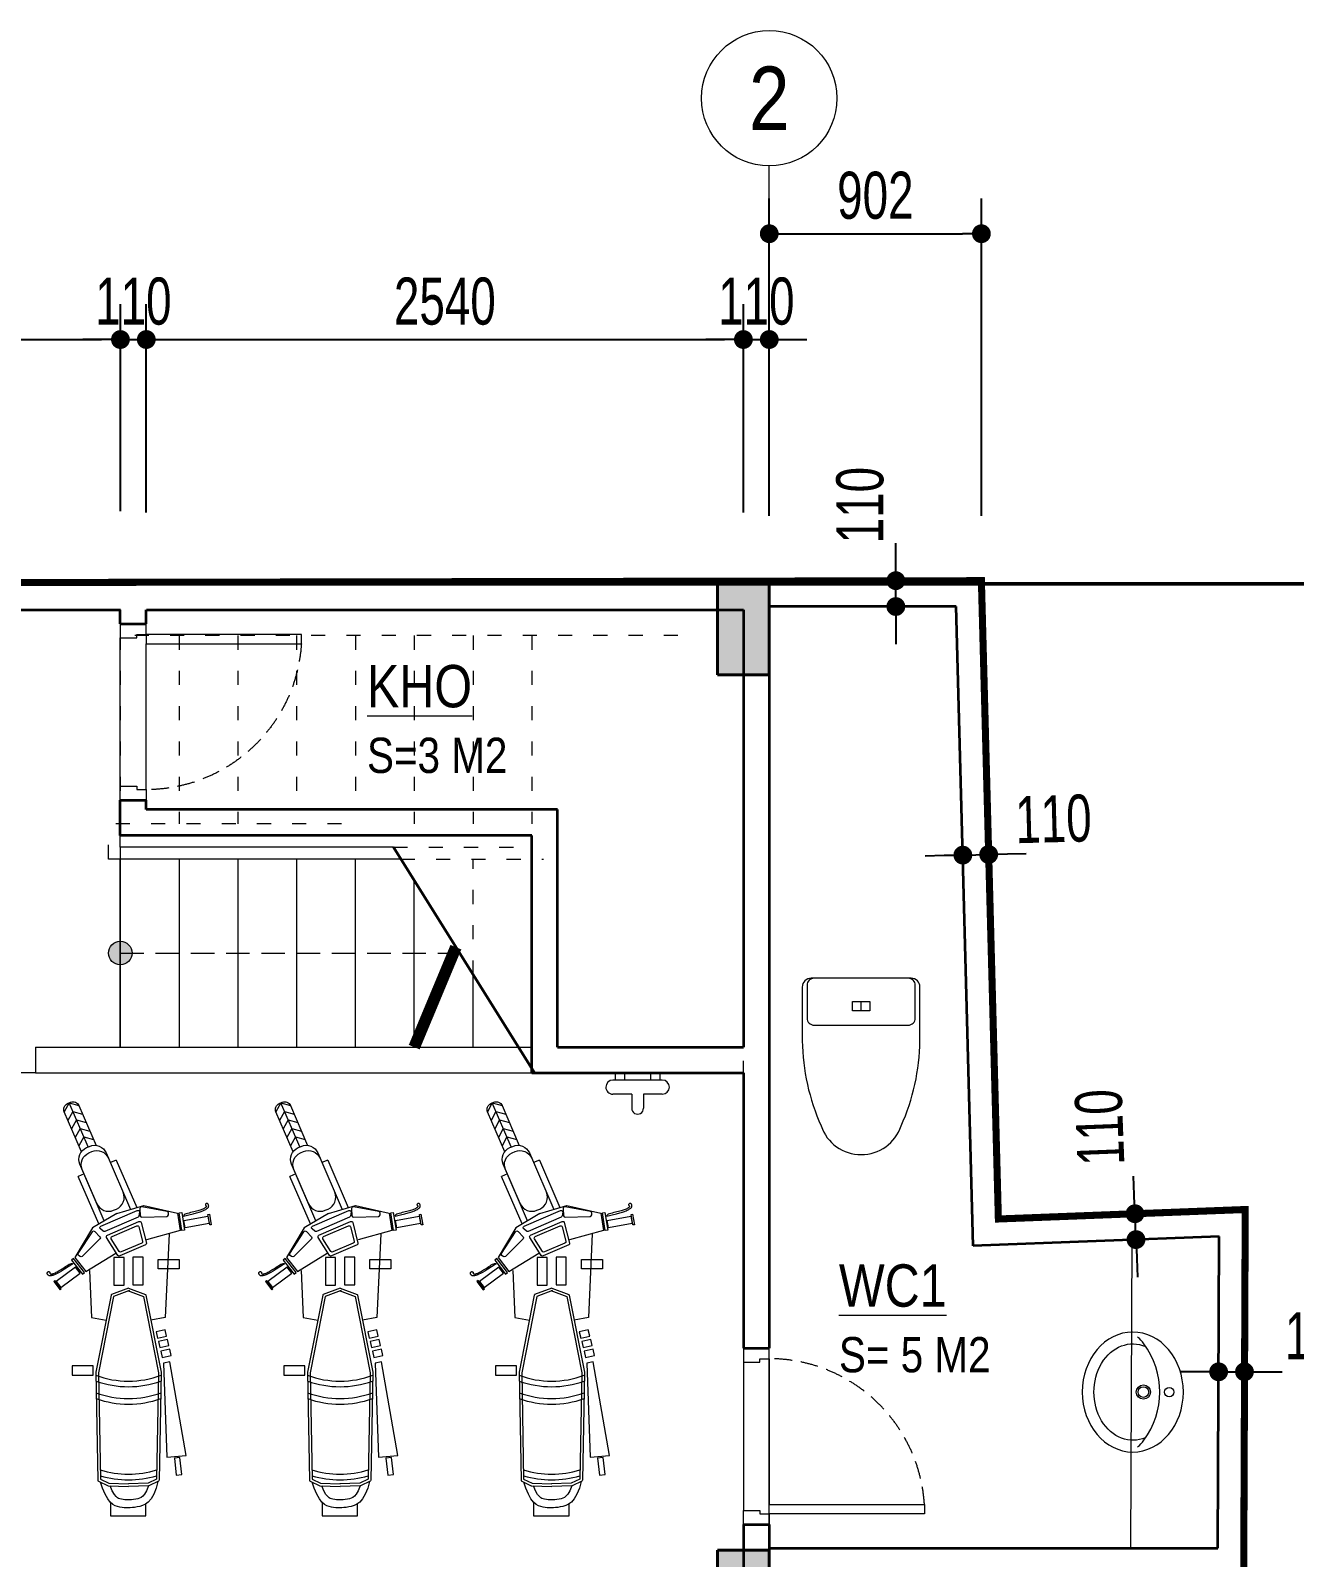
# Model space of a CAD drawing. Header units: millimetres. Extents: x 942520 to 1056220, y -189448 to -147448.
# Drawn here: x 951153 to 956529, y -173327 to -166833 of the extents above; entities that cross this region are included whole.
import ezdxf
from ezdxf.enums import TextEntityAlignment as Align
from ezdxf.xclip import XClip

# ---------------------------------------------------------------- set-up
doc = ezdxf.new("R2010")
doc.units = ezdxf.units.MM
doc.header["$MEASUREMENT"] = 0
doc.header["$XCLIPFRAME"] = 0
doc.header["$PDMODE"] = 2
doc.header["$PDSIZE"] = 1
for name, pattern in [('ACAD_ISO03W100', [30, 12, -18]), ('CENTER', [2, 1.25, -0.25, 0.25, -0.25]), ('DASHED', [0.75, 0.5, -0.25])]:
    doc.linetypes.add(name, pattern=pattern)
doc.layers.get('DEFPOINTS').update_dxf_attribs({"color": 1})
for name, color, linetype, lineweight in [('DWGshare.com_1', 7, 'Continuous', 35), ('DWGshare.com_10', 126, 'Continuous', 13), ('DWGshare.com_11', 142, 'Continuous', 15), ('DWGshare.com_12', 139, 'CENTER', 9), ('DWGshare.com_2', 1, 'Continuous', 40), ('DWGshare.com_3', 125, 'Continuous', 18), ('DWGshare.com_4', 159, 'Continuous', 9), ('DWGshare.com_6', 122, 'Continuous', 18), ('DWGshare.com_7', 139, 'Continuous', 9), ('DWGshare.com_8', 250, 'Continuous', 5)]:
    doc.layers.add(name, color=color, linetype=linetype, lineweight=lineweight)
doc.layers.add('DWGshare.com_14', color=2, linetype='Continuous')
doc.styles.add('DWGshare.com_1', font='VHARIALN.TTF')
doc.styles.add('DWGshare.com_3', font='VHARIALN.TTF', dxfattribs={"width": 0.85})
doc.dimstyles.new('DWGshare.com_1', dxfattribs={"dimscale": 100, "dimtxt": 1.8, "dimasz": 0.8, "dimexe": 1.5, "dimexo": 0, "dimgap": 0.6, "dimtad": 1, "dimdec": 0, "dimlfac": 2, "dimzin": 0, "dimdsep": 46, "dimtxsty": 'DWGshare.com_3', "dimblk": 'DWGshare.com_38', "dimcen": 0, "dimclrd": 256, "dimclre": 256, "dimclrt": 124, "dimazin": 2, "dimtfac": 0.75, "dimtdec": 0, "dimtix": 1, "dimtmove": 2, "dimatfit": 2, "dimfxl": 1, "dimtolj": 1, "dimtzin": 0, "dimarcsym": 0})

# ---------------------------------------------------------------- blocks, each defined once
blk = doc.blocks.new('DWGshare.com_96')
for p, q in [((0, 282.8), (31.6, 282.8)), ((0, 282.8), (0, 242.8)), ((0, 242.8), (31.6, 242.8)), ((60, 135), (60, 135)), ((0, 95), (30, 95)), ((0, 95), (0, 55)), ((30, 105), (30, 95)), ((30, 95), (30, -95)), ((90, 105), (90, 25)), ((0, 55), (30, 55)), ((90, 25), (150, 25)), ((0, -55), (30, -55)), ((0, -55), (0, -95)), ((90, -25), (90, -105)), ((90, -25), (150, -25)), ((0, -95), (30, -95)), ((30, -95), (30, -105)), ((60, -135), (60, -135))]:
    blk.add_line(p, q)
blk.add_lwpolyline([(87.3, 287.1, 0.300726), (64.8, 307.8), (57.3, 307.8, 0.225397), (29.4, 276.7, 0.674077), (29.4, 248.9, 0.225397), (57.3, 217.8), (64.8, 217.8, 0.300726), (87.3, 238.4, 0.091626)], format="xyb", close=True)
for centre, radius, start, end in [((60, 105), 30, 90, 180), ((60, 105), 30, 0, 90), ((150, 0), 25, 270, 90), ((60, -105), 30, 180, 270), ((60, -105), 30, 270, 0)]:
    blk.add_arc(centre, radius, start, end)
blk = doc.blocks.new('DWGshare.com_22')
at = {"ltscale": 2}
for p, q in [((-705, 110), (-85, 110)), ((-690, 0), (-60, 0))]:
    blk.add_line(p, q, dxfattribs=at)
for points in [[(-45, 770), (-45, 110), (-85, 110), (-85, 770)], [(-750, 110), (-750, 0), (-690, 0), (-690, 70), (-705, 70), (-705, 110)], [(0, 110), (0, 0), (-60, 0), (-60, 70), (-45, 70), (-45, 110)]]:
    blk.add_lwpolyline(points, close=True, dxfattribs=at)
at = {"linetype": 'DASHED', "ltscale": 150}
blk.add_arc((-42.7, 109), 662.3, 93.66252, 179.9173, dxfattribs=at)
blk = doc.blocks.new('DWGshare.com_21')
blk.add_line((138.5, -15), (99.2, -15))
for points in [[(37.4, 235.2), (37.4, 235.2, 0.414214), (0, 197.8), (0, -227.8, 0.414214), (37.4, -265.2), (266.2, -265.2, 0.10183), (628.4, -185.1, 0.71705), (628.4, 155.1, 0.10183), (266.2, 235.2), (37.4, 235.2)], [(0, -215, 0.414214), (30, -245), (169.7, -245, 0.414214), (199.7, -215), (199.7, 185, 0.414214), (169.7, 215), (30, 215, 0.414214), (0, 185)]]:
    blk.add_lwpolyline(points, format="xyb")
blk.add_lwpolyline([(138.5, -52), (99.2, -52), (99.2, 22), (138.5, 22)], close=True)
blk = doc.blocks.new('DWGshare.com_31')
for centre, radius in [((-110, 0), 20), ((0, 0), 30), ((0, 0), 22.5)]:
    blk.add_circle(centre, radius)
for centre, radius, start, end in [((270.6, 0), 340.6, 142.98988, 217.01012), ((84.9, 151.7), 101.4, 126.54237, 148.30788), ((84.9, -151.7), 101.4, 211.69212, 233.45763)]:
    blk.add_arc(centre, radius, start, end)
at = {"extrusion": (0, 0, -1)}
blk.add_ellipse((45, 0), major_axis=(0, -255), ratio=0.843137, dxfattribs=at)
blk.add_ellipse((45, 0), major_axis=(0, -205), ratio=0.804878, start_param=2.803213, end_param=6.621564, dxfattribs=at)
blk = doc.blocks.new('DWGshare.com_28')
blk.add_line((0, -288), (0, 0))
blk.add_circle((0, 288), 288)
at = {"style": 'DWGshare.com_1'}
blk.add_attdef('1', text='', height=270, dxfattribs=at).set_placement((0, 288), align=Align.MIDDLE_CENTER)
blk = doc.blocks.new('DWGshare.com_98')
at = {"layer": 'DWGshare.com_6'}
ref = blk.add_blockref('DWGshare.com_28', (6150, 10817.3), dxfattribs=at)
ref.add_attrib('1', '2', dxfattribs={"layer": '0', "height": 270, "style": 'DWGshare.com_1'}).set_placement((6150, 11105), align=Align.MIDDLE_CENTER)
blk = doc.blocks.new('DWGshare.com_38')
at = {"color": 0, "linetype": 'ByBlock', "lineweight": -2}
blk.add_line((-0.5, 0), (-1, 0), dxfattribs=at)
at = {"color": 0, "linetype": 'ByBlock', "const_width": 0.5}
blk.add_lwpolyline([(-0.25, 0, 1), (0.25, 0, 1)], format="xyb", close=True, dxfattribs=at)
blk = doc.blocks.new('*D72')
at = {"layer": 'DEFPOINTS', "color": 0, "linetype": 'Continuous', "transparency": 16777216}
for p in [(951535.5, -168147.2), (949895, -168877.4), (951535.5, -168877.4)]:
    blk.add_point(p, dxfattribs=at)
at = {"layer": 'DWGshare.com_10', "linetype": 'Continuous', "lineweight": -2, "transparency": 16777216}
for p, q in [((949895, -168877.4), (949895, -167997.2)), ((951535.5, -168877.4), (951535.5, -167997.2)), ((949975, -168147.2), (951455.5, -168147.2))]:
    blk.add_line(p, q, dxfattribs=at)
at = {"layer": 'DWGshare.com_10', "linetype": 'Continuous', "lineweight": -2, "transparency": 16777216, "xscale": 80, "yscale": 80, "zscale": 80, "rotation": 180}
blk.add_blockref('DWGshare.com_38', (949895, -168147.2), dxfattribs=at)
at = {"layer": 'DWGshare.com_10', "linetype": 'Continuous', "lineweight": -2, "transparency": 16777216, "xscale": 80, "yscale": 80, "zscale": 80}
blk.add_blockref('DWGshare.com_38', (951535.5, -168147.2), dxfattribs=at)
at = {"layer": 'DWGshare.com_10', "color": 124, "linetype": 'Continuous', "transparency": 16777216, "insert": (950715.3, -167985), "char_height": 200, "attachment_point": 5, "style": 'DWGshare.com_3'}
blk.add_mtext('\\A1;1640', dxfattribs=at)
blk = doc.blocks.new('DWGshare.com_108')
at = {"color": 0, "linetype": 'ByBlock', "lineweight": -2}
for p, q in [((-1, 0.167), (0, 0)), ((-1, 0.167), (-1, -0.167)), ((0, 0), (-1, -0.167))]:
    blk.add_line(p, q, dxfattribs=at)
blk = doc.blocks.new('*D73')
at = {"layer": 'DEFPOINTS', "color": 0, "linetype": 'Continuous', "transparency": 16777216}
for p in [(951645.5, -168147.2), (951535.5, -168877.4), (951645.5, -168877.4)]:
    blk.add_point(p, dxfattribs=at)
at = {"layer": 'DWGshare.com_10', "linetype": 'Continuous', "lineweight": -2, "transparency": 16777216}
for p, q in [((951535.5, -168877.4), (951535.5, -167997.2)), ((951645.5, -168877.4), (951645.5, -167997.2)), ((951455.5, -168147.2), (951375.5, -168147.2)), ((951535.5, -168147.2), (951645.5, -168147.2)), ((951725.5, -168147.2), (951805.5, -168147.2))]:
    blk.add_line(p, q, dxfattribs=at)
at = {"layer": 'DWGshare.com_10', "linetype": 'Continuous', "lineweight": -2, "transparency": 16777216, "xscale": 80, "yscale": 80, "zscale": 80}
blk.add_blockref('DWGshare.com_38', (951535.5, -168147.2), dxfattribs=at)
at = {"layer": 'DWGshare.com_10', "linetype": 'Continuous', "lineweight": -2, "transparency": 16777216, "xscale": 80, "yscale": 80, "zscale": 80, "rotation": 180}
blk.add_blockref('DWGshare.com_38', (951645.5, -168147.2), dxfattribs=at)
at = {"layer": 'DWGshare.com_10', "color": 124, "linetype": 'Continuous', "transparency": 16777216, "insert": (951590.5, -167985), "char_height": 200, "attachment_point": 5, "style": 'DWGshare.com_3'}
blk.add_mtext('\\A1;110', dxfattribs=at)
blk = doc.blocks.new('*D74')
at = {"layer": 'DEFPOINTS', "color": 0, "linetype": 'Continuous', "transparency": 16777216}
for p in [(954185, -168147.2), (951645.5, -168882.6), (954185, -168882.6)]:
    blk.add_point(p, dxfattribs=at)
at = {"layer": 'DWGshare.com_10', "linetype": 'Continuous', "lineweight": -2, "transparency": 16777216}
for p, q in [((951645.5, -168882.6), (951645.5, -167997.2)), ((954185, -168882.6), (954185, -167997.2)), ((951725.5, -168147.2), (954105, -168147.2))]:
    blk.add_line(p, q, dxfattribs=at)
at = {"layer": 'DWGshare.com_10', "linetype": 'Continuous', "lineweight": -2, "transparency": 16777216, "xscale": 80, "yscale": 80, "zscale": 80, "rotation": 180}
blk.add_blockref('DWGshare.com_38', (951645.5, -168147.2), dxfattribs=at)
at = {"layer": 'DWGshare.com_10', "linetype": 'Continuous', "lineweight": -2, "transparency": 16777216, "xscale": 80, "yscale": 80, "zscale": 80}
blk.add_blockref('DWGshare.com_38', (954185, -168147.2), dxfattribs=at)
at = {"layer": 'DWGshare.com_10', "color": 124, "linetype": 'Continuous', "transparency": 16777216, "insert": (952915.3, -167985), "char_height": 200, "attachment_point": 5, "style": 'DWGshare.com_3'}
blk.add_mtext('\\A1;2540', dxfattribs=at)
blk = doc.blocks.new('*D75')
at = {"layer": 'DEFPOINTS', "color": 0, "linetype": 'Continuous', "transparency": 16777216}
for p in [(954295, -168147.2), (954185, -168882.6), (954295, -168882.6)]:
    blk.add_point(p, dxfattribs=at)
at = {"layer": 'DWGshare.com_10', "linetype": 'Continuous', "lineweight": -2, "transparency": 16777216}
for p, q in [((954185, -168882.6), (954185, -167997.2)), ((954295, -168882.6), (954295, -167997.2)), ((954105, -168147.2), (954025, -168147.2)), ((954185, -168147.2), (954295, -168147.2)), ((954375, -168147.2), (954455, -168147.2))]:
    blk.add_line(p, q, dxfattribs=at)
at = {"layer": 'DWGshare.com_10', "linetype": 'Continuous', "lineweight": -2, "transparency": 16777216, "xscale": 80, "yscale": 80, "zscale": 80}
blk.add_blockref('DWGshare.com_38', (954185, -168147.2), dxfattribs=at)
at = {"layer": 'DWGshare.com_10', "linetype": 'Continuous', "lineweight": -2, "transparency": 16777216, "xscale": 80, "yscale": 80, "zscale": 80, "rotation": 180}
blk.add_blockref('DWGshare.com_38', (954295, -168147.2), dxfattribs=at)
at = {"layer": 'DWGshare.com_10', "color": 124, "linetype": 'Continuous', "transparency": 16777216, "insert": (954240, -167985), "char_height": 200, "attachment_point": 5, "style": 'DWGshare.com_3'}
blk.add_mtext('\\A1;110', dxfattribs=at)
blk = doc.blocks.new('*D76')
at = {"layer": 'DEFPOINTS', "color": 0, "linetype": 'Continuous', "transparency": 16777216}
for p in [(955197.3, -167697.2), (954295, -168897.4), (955197.3, -168897.4)]:
    blk.add_point(p, dxfattribs=at)
at = {"layer": 'DWGshare.com_10', "linetype": 'Continuous', "lineweight": -2, "transparency": 16777216}
for p, q in [((954295, -168897.4), (954295, -167547.2)), ((955197.3, -168897.4), (955197.3, -167547.2)), ((954375, -167697.2), (955117.3, -167697.2))]:
    blk.add_line(p, q, dxfattribs=at)
at = {"layer": 'DWGshare.com_10', "linetype": 'Continuous', "lineweight": -2, "transparency": 16777216, "xscale": 80, "yscale": 80, "zscale": 80, "rotation": 180}
blk.add_blockref('DWGshare.com_38', (954295, -167697.2), dxfattribs=at)
at = {"layer": 'DWGshare.com_10', "linetype": 'Continuous', "lineweight": -2, "transparency": 16777216, "xscale": 80, "yscale": 80, "zscale": 80}
blk.add_blockref('DWGshare.com_38', (955197.3, -167697.2), dxfattribs=at)
at = {"layer": 'DWGshare.com_10', "color": 124, "linetype": 'Continuous', "transparency": 16777216, "insert": (954746.2, -167535), "char_height": 200, "attachment_point": 5, "style": 'DWGshare.com_3'}
blk.add_mtext('\\A1;902', dxfattribs=at)
blk = doc.blocks.new('*D78')
at = {"layer": 'DEFPOINTS', "color": 0, "linetype": 'Continuous', "transparency": 16777216}
for p in [(955228.2, -170337.1), (955126.3, -170642.1), (955236.3, -170639.2)]:
    blk.add_point(p, dxfattribs=at)
at = {"layer": 'DWGshare.com_10', "linetype": 'Continuous', "lineweight": -2, "transparency": 16777216}
for p, q in [((955126.3, -170642.1), (955114.3, -170190.1)), ((955236.3, -170639.2), (955224.2, -170187.2)), ((955038.3, -170342.2), (954958.3, -170344.3)), ((955118.3, -170340), (955228.2, -170337.1)), ((955308.2, -170335), (955388.2, -170332.9))]:
    blk.add_line(p, q, dxfattribs=at)
at = {"layer": 'DWGshare.com_10', "linetype": 'Continuous', "lineweight": -2, "transparency": 16777216, "xscale": 80, "yscale": 80, "zscale": 80}
for p, rotation in [((955118.3, -170340), 1.522658848325236), ((955228.2, -170337.1), 181.5226588483252)]:
    blk.add_blockref('DWGshare.com_38', p, dxfattribs=dict(at, rotation=rotation))
at = {"layer": 'DWGshare.com_10', "color": 124, "linetype": 'Continuous', "transparency": 16777216, "insert": (955503.5, -170186.7), "char_height": 200, "attachment_point": 5, "rotation": 1.52266, "style": 'DWGshare.com_3'}
blk.add_mtext('\\A1;110', dxfattribs=at)
blk = doc.blocks.new('*D79')
at = {"layer": 'DEFPOINTS', "color": 0, "linetype": 'Continuous', "transparency": 16777216}
for p in [(955850.5, -171865), (956169, -171852.8), (956173.3, -171962.7)]:
    blk.add_point(p, dxfattribs=at)
at = {"layer": 'DWGshare.com_10', "linetype": 'Continuous', "lineweight": -2, "transparency": 16777216}
for p, q in [((955847.4, -171785.1), (955844.3, -171705.1)), ((956169, -171852.8), (955700.6, -171870.8)), ((955854.7, -171974.9), (955850.5, -171865)), ((956173.3, -171962.7), (955704.8, -171980.7)), ((955857.8, -172054.9), (955860.8, -172134.8))]:
    blk.add_line(p, q, dxfattribs=at)
at = {"layer": 'DWGshare.com_10', "linetype": 'Continuous', "lineweight": -2, "transparency": 16777216, "xscale": 80, "yscale": 80, "zscale": 80}
for p, rotation in [((955850.5, -171865), 272.1986629255766), ((955854.7, -171974.9), 92.19866292557658)]:
    blk.add_blockref('DWGshare.com_38', p, dxfattribs=dict(at, rotation=rotation))
at = {"layer": 'DWGshare.com_10', "color": 124, "linetype": 'Continuous', "transparency": 16777216, "insert": (955700.8, -171498), "char_height": 200, "attachment_point": 5, "rotation": 92.19866, "style": 'DWGshare.com_3'}
blk.add_mtext('\\A1;110', dxfattribs=at)
blk = doc.blocks.new('*D80')
at = {"layer": 'DEFPOINTS', "color": 0, "linetype": 'Continuous', "transparency": 16777216}
for p in [(956316.1, -172537.2), (956206.1, -172624.2), (956316.1, -172624.6)]:
    blk.add_point(p, dxfattribs=at)
at = {"layer": 'DWGshare.com_10', "linetype": 'Continuous', "lineweight": -2, "transparency": 16777216}
for p, q in [((956206.1, -172624.2), (956206.1, -172387.2)), ((956316.1, -172624.6), (956316.1, -172387.2)), ((956126.1, -172537.2), (956046.1, -172537.2)), ((956206.1, -172537.2), (956316.1, -172537.2)), ((956396.1, -172537.2), (956476.1, -172537.2))]:
    blk.add_line(p, q, dxfattribs=at)
at = {"layer": 'DWGshare.com_10', "linetype": 'Continuous', "lineweight": -2, "transparency": 16777216, "xscale": 80, "yscale": 80, "zscale": 80}
blk.add_blockref('DWGshare.com_38', (956206.1, -172537.2), dxfattribs=at)
at = {"layer": 'DWGshare.com_10', "linetype": 'Continuous', "lineweight": -2, "transparency": 16777216, "xscale": 80, "yscale": 80, "zscale": 80, "rotation": 180}
blk.add_blockref('DWGshare.com_38', (956316.1, -172537.2), dxfattribs=at)
at = {"layer": 'DWGshare.com_10', "color": 124, "linetype": 'Continuous', "transparency": 16777216, "insert": (956650, -172385.3), "char_height": 200, "attachment_point": 5, "style": 'DWGshare.com_3'}
blk.add_mtext('\\A1;110', dxfattribs=at)
blk = doc.blocks.new('*D85')
at = {"layer": 'DEFPOINTS', "color": 0, "linetype": 'Continuous', "transparency": 16777216}
for p in [(954833.3, -169172.7), (955090.2, -169172.7), (955090.2, -169282.7)]:
    blk.add_point(p, dxfattribs=at)
at = {"layer": 'DWGshare.com_10', "linetype": 'Continuous', "lineweight": -2, "transparency": 16777216}
for p, q in [((954833.3, -169092.7), (954833.3, -169012.7)), ((955090.2, -169172.7), (954683.3, -169172.7)), ((954833.3, -169282.7), (954833.3, -169172.7)), ((955090.2, -169282.7), (954683.3, -169282.7)), ((954833.3, -169362.7), (954833.3, -169442.7))]:
    blk.add_line(p, q, dxfattribs=at)
at = {"layer": 'DWGshare.com_10', "linetype": 'Continuous', "lineweight": -2, "transparency": 16777216, "xscale": 80, "yscale": 80, "zscale": 80}
for p, rotation in [((954833.3, -169172.7), 270), ((954833.3, -169282.7), 90)]:
    blk.add_blockref('DWGshare.com_38', p, dxfattribs=dict(at, rotation=rotation))
at = {"layer": 'DWGshare.com_10', "color": 124, "linetype": 'Continuous', "transparency": 16777216, "insert": (954681.4, -168851.5), "char_height": 200, "attachment_point": 5, "rotation": 90, "style": 'DWGshare.com_3'}
blk.add_mtext('\\A1;110', dxfattribs=at)
blk = doc.blocks.new('DWGshare.com_99')
at = {"layer": 'DWGshare.com_14', "linetype": 'ACAD_ISO03W100', "ltscale": 20, "const_width": 30, "flags": 128}
blk.add_lwpolyline([(7052.2, 11453.7), (7124.4, 8739.1), (8174.3, 8779.4), (8167.8, 7229.4), (6150, 7229.4), (6150, 0), (0, 0), (0, 11440), (7052.2, 11453.7)], dxfattribs=at)
blk = doc.blocks.new('DWGshare.com_2')
at = {"style": 'DWGshare.com_1'}
for tag, p in [('ROOM', (0, 282.6)), ('%%UROOM', (0, 0))]:
    blk.add_attdef(tag, p, '', height=180, dxfattribs=at)
at = {"color": 126, "style": 'DWGshare.com_1'}
for tag, p in [('S=101M2', (0, -279.2)), ('9.E.2', (0, -492.5))]:
    blk.add_attdef(tag, p, '', height=150, dxfattribs=at)
blk = doc.blocks.new('DWGshare.com_42')
for p, q in [((-250.9, 1752.4), (-271.2, 1714.2)), ((-235.3, 1716.2), (-255.6, 1678.1)), ((-170.2, 1565.2), (-250.9, 1752.4)), ((-250.9, 1752.4), (-209.3, 1741)), ((-235.3, 1716.2), (-193.7, 1704.8)), ((-219.7, 1680.1), (-240, 1641.9)), ((-204.1, 1643.9), (-224.4, 1605.8)), ((-219.7, 1680.1), (-178.1, 1668.7)), ((-204.1, 1643.9), (-162.5, 1632.5)), ((-188.5, 1607.8), (-208.8, 1569.6)), ((-188.5, 1607.8), (-146.9, 1596.4)), ((-50.6, 1509.5), (-75.4, 1498.8)), ((-186.9, 1450.7), (-211.7, 1440)), ((174.3, 1196.4), (158.3, 840.6)), ((-163.8, 1039.6), (-154.9, 840.6)), ((-154.9, 840.6), (-93.4, 828.5)), ((158.3, 840.6), (96.9, 828.5))]:
    blk.add_line(p, q)
for points in [[(-198.3, 1545.2), (-271.2, 1714.2, -0.414214), (-257.1, 1749.7), (-244.7, 1755.1, -0.414214), (-209.3, 1741)], [(-209.3, 1741), (-136.3, 1572, -0.414214)], [(-101, 1251.6), (-204.6, 1491.6, -0.414214), (-176.4, 1562.6), (-164, 1567.9, -0.414214), (-93, 1539.7)], [(-132.3, 1324.2), (-194.9, 1469.3, -0.414214), (-166.7, 1540.2), (-154.3, 1545.6, -0.414214), (-83.4, 1517.4)], [(-93, 1539.7), (10.6, 1299.7, -0.414214)], [(-50.6, 1509.5), (36.7, 1307.3, -0.414214)], [(-124.4, 1237.8), (-211.7, 1440, -0.414214)], [(-132.3, 1324.2), (-132.3, 1324.2, 0.414214), (-61.4, 1296.1), (-49, 1301.4, 0.414214), (-20.8, 1372.4)], [(1.7, 965.4), (-70.8, 938.1, 0.159003), (-72.3, 935.6), (-137.1, 606.9, 0.056269), (-137.2, 605.8), (-128.8, 147.6, 0.282908), (-126, 143.5), (-85.1, 124.4, 0.100529), (-83.3, 123.9), (1.7, 120.8)], [(1.7, 965.4), (74.3, 938.1, -0.159003), (75.8, 935.6), (140.6, 606.9, -0.056269), (140.6, 605.8), (132.2, 147.6, -0.282908), (129.5, 143.5), (88.6, 124.4, -0.100529), (86.8, 123.9), (1.7, 120.8)]]:
    blk.add_lwpolyline(points, format="xyb")
for points in [[(-48.2, 1282.6), (66.7, 1316.1), (210, 1283.8), (221.6, 1209.4), (77.9, 1169.8)], [(236, 1271.5), (258.4, 1276.7), (276.6, 1281.2), (291.1, 1285.1), (302.5, 1288.5), (311.3, 1291.4), (317.9, 1293.9), (323, 1296.1), (327, 1298.1), (330.4, 1299.9), (333.2, 1301.5), (335.6, 1303.1), (337.6, 1304.6), (339.2, 1306.1), (340.4, 1307.5), (341.4, 1309), (342, 1310.5), (342.5, 1312.1), (342.7, 1313.7), (342.8, 1315.3), (342.7, 1316.9), (342.4, 1318.4), (341.9, 1319.9), (341.3, 1321.2), (340.6, 1322.3), (339.8, 1323.3), (338.9, 1324), (338, 1324.6), (337, 1325), (335.9, 1325.2), (334.9, 1325.3), (333.9, 1325.2), (333, 1324.9), (332.1, 1324.6), (331.2, 1324), (330.5, 1323.4), (329.9, 1322.7), (329.4, 1322), (329, 1321.2), (328.8, 1320.4), (328.7, 1319.6), (328.8, 1318.9), (329.1, 1318.2), (329.4, 1317.5), (329.9, 1316.9), (330.3, 1316.2), (330.8, 1315.6), (331.3, 1315), (331.8, 1314.4), (332.1, 1313.8), (332.4, 1313.2), (332.6, 1312.6), (332.6, 1312), (332.4, 1311.3), (332.1, 1310.6), (331.6, 1309.8), (330.9, 1308.9), (329.9, 1308), (328.7, 1307), (327.2, 1305.9), (325.4, 1304.7), (323.2, 1303.5), (320.6, 1302.3), (317.7, 1300.9), (314.3, 1299.5), (310.5, 1298.1), (306.2, 1296.7), (301.5, 1295.2), (296.5, 1293.6), (291, 1292.1), (285.2, 1290.6), (279.1, 1289), (272.7, 1287.5), (266.1, 1286), (259.5, 1284.4), (253.1, 1282.8), (247.4, 1281), (242.5, 1279), (238.8, 1276.8), (236.5, 1274.3), (236, 1271.5)], [(-48.2, 1282.6), (-151.4, 1221.9), (-226.3, 1095.5), (-180, 1036.1), (-52.6, 1113.5)], [(-235.1, 1068.2), (-254.2, 1055.5), (-270, 1045.3), (-282.9, 1037.4), (-293.1, 1031.4), (-301.2, 1027.1), (-307.6, 1024), (-312.7, 1021.8), (-316.9, 1020.2), (-320.5, 1019), (-323.7, 1018.1), (-326.5, 1017.4), (-328.9, 1017), (-331.1, 1016.8), (-333, 1016.9), (-334.7, 1017.3), (-336.2, 1017.8), (-337.7, 1018.5), (-339, 1019.5), (-340.3, 1020.6), (-341.3, 1021.8), (-342.2, 1023), (-343, 1024.3), (-343.5, 1025.7), (-343.9, 1027), (-344, 1028.2), (-344, 1029.4), (-343.7, 1030.5), (-343.3, 1031.5), (-342.8, 1032.4), (-342.1, 1033.1), (-341.4, 1033.8), (-340.5, 1034.3), (-339.6, 1034.7), (-338.7, 1035), (-337.7, 1035.1), (-336.8, 1035), (-335.9, 1034.9), (-335.1, 1034.6), (-334.4, 1034.3), (-333.7, 1033.8), (-333.3, 1033.2), (-332.9, 1032.5), (-332.7, 1031.8), (-332.5, 1031), (-332.4, 1030.3), (-332.3, 1029.5), (-332.2, 1028.7), (-332.1, 1028), (-331.9, 1027.3), (-331.6, 1026.7), (-331.3, 1026.2), (-330.8, 1025.7), (-330.2, 1025.4), (-329.5, 1025.1), (-328.6, 1024.9), (-327.4, 1024.9), (-326.1, 1024.9), (-324.5, 1025.1), (-322.7, 1025.5), (-320.6, 1026), (-318.2, 1026.7), (-315.6, 1027.7), (-312.6, 1029), (-309.2, 1030.5), (-305.6, 1032.3), (-301.6, 1034.4), (-297.3, 1036.8), (-292.7, 1039.4), (-287.9, 1042.3), (-282.8, 1045.5), (-277.5, 1048.9), (-272, 1052.5), (-266.3, 1056.3), (-260.6, 1060), (-255.1, 1063.5), (-249.9, 1066.4), (-245.1, 1068.6), (-240.9, 1069.8), (-237.5, 1069.7), (-235.1, 1068.2)], [(5.7, 954.9), (-62, 929.4), (-125.9, 605.4), (-117.6, 152), (-81.6, 135.1), (2.2, 132)], [(-2.2, 954.9), (65.5, 929.4), (129.4, 605.4), (121.1, 152), (85, 135.1), (1.3, 132)], [(165, 246.7), (247, 253.7), (177.5, 651.3), (150.9, 646.1), (165, 246.7)], [(127.2, 142.4), (119.4, 114.2), (108.9, 88.4), (97.6, 69), (85.7, 55.2), (73.5, 45.8), (61.4, 39.9), (49.5, 36.4), (38.3, 34.3), (27.9, 32.7), (18.2, 31.6), (9, 30.9), (0.2, 30.6), (-8.4, 30.7), (-17, 31.3), (-25.7, 32.3), (-34.8, 33.7), (-44.4, 35.8), (-54.4, 39.4), (-64.8, 45.4), (-75.5, 54.9), (-86.4, 68.8), (-97.5, 88.3), (-108.6, 114.2), (-117, 139.3)], [(86.9, 123.9), (78.5, 103.3), (70, 88.7), (62.4, 79.8), (55.7, 74.6), (49.1, 71.4), (41.6, 69.2), (32.8, 67.6), (23.5, 66.2), (14.9, 65.2), (7.1, 64.6), (-0.1, 64.3), (-7.1, 64.4), (-14, 64.9), (-21.1, 65.7), (-28.5, 66.9), (-35.1, 68.3), (-40.2, 70.1), (-44.9, 72.9), (-50.8, 78.1), (-58.3, 87.7), (-67.2, 103.3), (-75.9, 123.6)], [(-75.2, 54.6), (-75.2, -3.6), (76, -3.6)], [(76, -3.6), (76, 47.7)]]:
    blk.add_lwpolyline(points)
for points in [[(50.6, 1303.6), (52.1, 1272.7, 0.410324), (59.1, 1266.2), (165.2, 1270, 0.378952), (171.7, 1276.1), (172.4, 1283.9, 0.387788), (166.9, 1291.1), (58.6, 1310.6, 0.482138)], [(48.5, 1288.2), (46.4, 1272.6, -0.263447), (42.4, 1267.3), (-99, 1206.3, -0.284079), (-106, 1207.4), (-117.5, 1217.1, -0.557537), (-115.9, 1228.4), (39.2, 1295.3, -0.582971)], [(55.4, 1243.8), (77.8, 1156.5, -0.369055), (73.9, 1148.6), (-34.5, 1101.8, -0.369055), (-42.9, 1104.4), (-91.1, 1180.6, -0.460861), (-88.1, 1190.4), (46.2, 1248.4, -0.460861)], [(-141.3, 1205.9), (-119.8, 1183.6, -0.410324), (-119.9, 1174.1), (-195.4, 1099.4, -0.378952), (-204.4, 1098.9), (-210.5, 1103.8, -0.387788), (-211.9, 1112.8), (-151.8, 1204.9, -0.482138)], [(46.2, 1225.2), (61.8, 1164.3, -0.369055), (58, 1156.4), (-29.3, 1118.8, -0.369055), (-37.6, 1121.4), (-71.2, 1174.5, -0.460861), (-68.2, 1184.3), (37, 1229.7, -0.460861)]]:
    blk.add_lwpolyline(points, format="xyb", close=True)
for points in [[(229.2, 1209.9), (217.4, 1284.6), (228, 1286.3), (239.9, 1211.6)], [(243.2, 1221.3), (237.5, 1253.2), (338.6, 1271), (344.2, 1239.1)], [(347.2, 1233.7), (339.4, 1278.4), (345.8, 1279.5), (353.6, 1234.8)], [(-203.5, 1028.6), (-222.9, 1054.5), (-305.1, 993.2), (-285.8, 967.3)], [(-185.6, 1030.9), (-231.8, 1090.7), (-240.4, 1084.1), (-194.2, 1024.3)], [(-60.4, 1095.7), (-60.4, 976.9), (-17.2, 976.9), (-17.2, 1095.7)], [(20.6, 1097.1), (20.6, 978.3), (63.8, 978.3), (63.8, 1097.1)], [(128.6, 1047.1), (128.6, 1086.3), (217.7, 1086.3), (217.7, 1047.1)], [(-283.9, 961.3), (-311, 997.7), (-316.2, 993.8), (-289.1, 957.4)], [(119.1, 778.7), (124.9, 752.4), (163.2, 760.8), (157.4, 787.2)], [(129.9, 738.2), (135.7, 711.9), (174, 720.3), (168.2, 746.7)], [(139.4, 696.4), (145.2, 670), (183.4, 678.4), (177.6, 704.8)], [(-148.1, 594.9), (-148.1, 634), (-237.2, 634), (-237.2, 594.9)], [(228.7, 171.7), (220.3, 244.3), (196.8, 241.6), (205.2, 169)]]:
    blk.add_lwpolyline(points, close=True)
for centre, radius, start, end in [((1.7, 965.4), 396, 249.51674, 290.48326), ((1.7, 891.2), 396, 249.51674, 290.48326), ((1.7, 965.4), 419.6, 250.82814, 289.17186), ((1.7, 891.2), 419.6, 250.82814, 289.17186), ((1.7, 569.4), 396, 252.34887, 287.65113), ((1.7, 569.4), 419.6, 253.43751, 286.56249)]:
    blk.add_arc(centre, radius, start, end)
blk = doc.blocks.new('DWGshare.com_39')
at = {"layer": 'DWGshare.com_2'}
h = blk.add_hatch(color=256, dxfattribs=at)
h.dxf.hatch_style = 1
h.paths.add_polyline_path([(749368.5, 239623.3), (749588.5, 239623.3), (749588.5, 239843.3), (749368.5, 239843.3)])
blk.add_lwpolyline([(749368.5, 239623.3), (749588.5, 239623.3), (749588.5, 239843.3), (749368.5, 239843.3)], close=True, dxfattribs=at)
blk = doc.blocks.new('DWGshare.com_44')
at = {"layer": 'DWGshare.com_2'}
blk.add_hatch(color=256, dxfattribs=at).paths.add_polyline_path([(-180, 0), (220, 0), (220, 220), (-180, 220)])
blk.add_lwpolyline([(-180, 0), (220, 0), (220, 220), (-180, 220)], close=True, dxfattribs=at)
blk = doc.blocks.new('DWGshare.com_101')
at = {"layer": 'DWGshare.com_2', "xscale": -1}
for name, p, rotation in [('DWGshare.com_44', (5897.1, -225.3), 270), ('DWGshare.com_39', (-743471.4, 235494.3), 180)]:
    blk.add_blockref(name, p, dxfattribs=dict(at, rotation=rotation))

msp = doc.modelspace()

# ---------------------------------------------------------------- hatches: boundary and pattern name
at = {"layer": 'DWGshare.com_4'}
h = msp.add_hatch(color=256, dxfattribs=at)
h.paths.add_polyline_path([(951585, -170756.4), (951485, -170756.4, 1)])
h.paths.add_polyline_path([(951535, -170706.4, 0.414214), (951485, -170756.4), (951535, -170756.4)])
h.paths.add_polyline_path([(951535, -170706.4), (951535, -170756.4), (951585, -170756.4, 0.414214)])

# ---------------------------------------------------------------- linework, layer by layer
at = {"layer": 'DWGshare.com_1', "linetype": 'Continuous'}
for p, q in [((954295, -169186.4), (948145, -169186.4)), ((954295, -169186.4), (954295, -172436.4)), ((955090.2, -169282.7), (954295, -169282.7)), ((955162.4, -172001.5), (955090.2, -169282.7)), ((949895, -169296.4), (951535.9, -169296.4)), ((951535, -169356.4), (951535, -169296.4)), ((951535, -169296.4), (951535.9, -169296.4)), ((951645, -169356.4), (951645, -169296.4)), ((951645.9, -169296.4), (954185, -169296.4)), ((954185, -169296.4), (954185, -171156.4)), ((951535, -169356.4), (951645, -169356.4)), ((951535, -170256.4), (951535, -170106.4)), ((951535, -170106.4), (951645, -170106.4)), ((951645, -170146.4), (951645, -170106.4)), ((953395, -170146.4), (951645, -170146.4)), ((953395, -171156.4), (953395, -170146.4)), ((953285, -170256.4), (951535, -170256.4)), ((953285, -171266.4), (953285, -170256.4)), ((953395, -171156.4), (954185, -171156.4)), ((953285, -171266.4), (954185, -171266.4)), ((954185, -171266.4), (954185, -172436.4)), ((956208.9, -171961.3), (955162.4, -172001.5)), ((956203.3, -173287), (956208.9, -171961.3)), ((954185, -172436.4), (954295, -172436.4)), ((954185, -173186.4), (954185, -177826.4)), ((954185, -173186.4), (954295, -173186.4)), ((954295, -173186.4), (954295, -178226.4)), ((954295, -173287), (956203.3, -173287))]:
    msp.add_line(p, q, dxfattribs=at)
for points in [[(954295, -173397), (956312.8, -173397), (956319.4, -171847), (955269.4, -171887.3), (955197.3, -169172.7), (954295, -169172.7)], [(952696.6, -170306.4), (953296.6, -171266.4)]]:
    msp.add_lwpolyline(points, dxfattribs=at)
at = {"layer": 'DWGshare.com_12', "ltscale": 1000}
msp.add_line((943236.3, -169186.4), (979694.8, -169186.4), dxfattribs=at)
at = {"layer": 'DWGshare.com_2', "linetype": 'ACAD_ISO03W100', "ltscale": 20, "const_width": 15}
msp.add_lwpolyline([(943236.3, -169186.4), (979694.8, -169186.4)], dxfattribs=at)
at = {"layer": 'DWGshare.com_3'}
for p in [(951535, -170306.4), (951535, -171156.4), (951535, -171156.4), (952727.9, -170356.4)]:
    msp.add_line(p, (951535, -170356.4), dxfattribs=at)
at = {"layer": 'DWGshare.com_3', "linetype": 'Continuous'}
for p, q in [((951175, -171156.4), (953285, -171156.4)), ((951175, -171156.4), (951175, -171266.4)), ((951175, -171266.4), (948825, -171266.4)), ((951175, -171266.4), (953285, -171266.4)), ((954295, -173186.4), (954295, -172436.4))]:
    msp.add_line(p, q, dxfattribs=at)
at = {"layer": 'DWGshare.com_3', "ltscale": 1000}
msp.add_line((951175, -171156.4), (951175, -171266.4), dxfattribs=at)
at = {"layer": 'DWGshare.com_3', "const_width": 50}
msp.add_lwpolyline([(952962.3, -170731.4), (952785, -171156.4)], dxfattribs=at)
at = {"layer": 'DWGshare.com_3'}
msp.add_circle((951535, -170756.4), 50, dxfattribs=at)
at = {"layer": 'DWGshare.com_7'}
for p, q in [((951535, -170306.4), (951535, -170256.4)), ((952696.6, -170306.4), (951535, -170306.4)), ((951535, -170356.4), (951535, -171156.4)), ((951535, -170356.4), (951535, -171156.4)), ((951535, -170356.4), (951535, -171156.4)), ((951785, -170356.4), (951785, -171156.4)), ((952035, -170356.4), (952035, -171156.4)), ((952285, -170356.4), (952285, -171156.4)), ((952535, -171156.4), (952535, -170356.4)), ((952785, -171156.4), (952785, -170447.9)), ((953035, -171156.4), (953035, -170847.9))]:
    msp.add_line(p, q, dxfattribs=at)
at = {"layer": 'DWGshare.com_7', "linetype": 'DASHED', "ltscale": 200}
msp.add_lwpolyline([(951535, -170756.4), (952967, -170756.4), (952967, -170756.4), (952967, -170756.4)], dxfattribs=at)
at = {"layer": 'DWGshare.com_8', "linetype": 'ACAD_ISO03W100', "ltscale": 5}
for p, q in [((951535, -169406.4), (951535, -170206.4)), ((953906.6, -169406.4), (951535, -169406.4)), ((951785, -169406.4), (951785, -170206.4)), ((952035, -169406.4), (952035, -170206.4)), ((952285, -169406.4), (952285, -170112.1)), ((952535, -169406.4), (952535, -170112.1)), ((952785, -169406.4), (952785, -170206.4)), ((953035, -169406.4), (953035, -170206.4)), ((953285, -169406.4), (953285, -170206.4)), ((954185, -171274.8), (954185, -169414.8)), ((952476.1, -170206.4), (951485, -170206.4)), ((951485, -170356.4), (951485, -170206.4)), ((952444.8, -170256.4), (951535, -170256.4)), ((953285, -170256.4), (952503.8, -170256.4)), ((953285, -170306.4), (953285, -170256.4)), ((952696.6, -170306.4), (953285, -170306.4)), ((953285, -171156.4), (953285, -170281.4)), ((951535, -170356.4), (951485, -170356.4)), ((952727.9, -170356.4), (953335, -170356.4)), ((953035, -170847.9), (953035, -170356.4))]:
    msp.add_line(p, q, dxfattribs=at)
at = {"layer": 'DWGshare.com_8'}
msp.add_line((955833.3, -173285.4), (955838.8, -171975.5), dxfattribs=at)

# ---------------------------------------------------------------- block references
at = {"layer": 'DWGshare.com_10', "linetype": 'Continuous'}
msp.add_blockref('DWGshare.com_98', (948145, -178226.4), dxfattribs=at)
at = {"layer": 'DWGshare.com_11', "xscale": -1, "rotation": 270}
msp.add_blockref('DWGshare.com_22', (951535, -169356.4), dxfattribs=at)
at = {"layer": 'DWGshare.com_11', "rotation": 270}
msp.add_blockref('DWGshare.com_22', (954185, -173186.4), dxfattribs=at)
at = {"layer": 'DWGshare.com_14', "linetype": 'Continuous'}
msp.add_blockref('DWGshare.com_99', (948145, -180626.4), dxfattribs=at)
at = {"layer": 'DWGshare.com_2', "linetype": 'Continuous'}
msp.add_blockref('DWGshare.com_101', (948177.9, -169167.4), dxfattribs=at)
at = {"layer": 'DWGshare.com_6'}
ref = msp.add_blockref('DWGshare.com_2', (952584.2, -169711.3), dxfattribs=at)
ref.add_attrib('%%UROOM', '%%ukho', (952584.2, -169711.3), dxfattribs={"layer": '0', "height": 180, "style": 'DWGshare.com_1'})
ref.add_attrib('S=101M2', 'S=3 m2', (952584.2, -169990.5), dxfattribs={"layer": '0', "color": 126, "height": 150, "style": 'DWGshare.com_1'})
ref = msp.add_blockref('DWGshare.com_2', (954591.3, -172260.3), dxfattribs=at)
ref.add_attrib('%%UROOM', '%%uwc1', (954591.3, -172260.3), dxfattribs={"layer": '0', "height": 180, "style": 'DWGshare.com_1'})
ref.add_attrib('S=101M2', 'S= 5 m2', (954591.3, -172539.4), dxfattribs={"layer": '0', "color": 126, "height": 150, "style": 'DWGshare.com_1'})
at = {"layer": 'DWGshare.com_8'}
for name, p, rotation in [('DWGshare.com_21', (954700.8, -170863.4), 270), ('DWGshare.com_31', (955886.1, -172623.3), 180)]:
    msp.add_blockref(name, p, dxfattribs=dict(at, rotation=rotation))
at = {"layer": 'DWGshare.com_8', "linetype": 'ACAD_ISO03W100', "ltscale": 3}
ref = msp.add_blockref('DWGshare.com_96', (953735, -171266.4), dxfattribs=dict(at, rotation=270))
XClip(ref).set_block_clipping_path([(-120.5622163215, -329.5361921637), (360.8177883392, 160.6053815715)])
for p in [(951568, -173146.3), (952468, -173146.3), (953368, -173146.3)]:
    msp.add_blockref('DWGshare.com_42', p, dxfattribs=at)

# ---------------------------------------------------------------- dimensions: what is measured, and where the dimension line sits
at = {"layer": 'DWGshare.com_10', "linetype": 'Continuous'}
for base, p1, p2, picture, middle in [((955197.3, -167697.2), (954295, -168897.4), (955197.3, -168897.4), '*D76', (954746.2, -167535)), ((951535.4722, -168147.1617), (949895.0396, -168877.3761), (951535.4722, -168877.3761), '*D72', (950715.2559, -167985.0471)), ((951645.5, -168147.2), (951535.5, -168877.4), (951645.5, -168877.4), '*D73', (951590.5, -167985)), ((954185.0393, -168147.1617), (951645.4722, -168882.5551), (954185.0393, -168882.5551), '*D74', (952915.2558, -167985.0471)), ((954295, -168147.2), (954185, -168882.6), (954295, -168882.6), '*D75', (954240, -167985))]:
    dim = msp.add_linear_dim(base=base, p1=p1, p2=p2, dimstyle='DWGshare.com_1', override={"dimtxt": 2, "dimlfac": 1, "dimldrblk": 'DWGshare.com_108'}, dxfattribs=at)
    dim.commit()
    dim.dimension.update_dxf_attribs({"geometry": picture, "text_midpoint": middle})
for base, p1, p2, angle, picture, middle in [((954833.3, -169172.7), (955090.2, -169282.7), (955090.2, -169172.7), 90, '*D85', (954681.4, -168851.5)), ((955228.2, -170337.1), (955126.3, -170642.1), (955236.3, -170639.2), 1.52266, '*D78', (955503.5, -170186.7)), ((955850.5, -171865), (956173.3, -171962.7), (956169, -171852.8), 92.19866, '*D79', (955700.8, -171498))]:
    dim = msp.add_linear_dim(base=base, p1=p1, p2=p2, angle=angle, dimstyle='DWGshare.com_1', override={"dimtxt": 2, "dimlfac": 1, "dimldrblk": 'DWGshare.com_108'}, dxfattribs=at)
    dim.commit()
    dim.dimension.update_dxf_attribs({"geometry": picture, "text_midpoint": middle, "dimtype": 129})
dim = msp.add_linear_dim(base=(956316.1, -172537.2), p1=(956206.1, -172624.2), p2=(956316.1, -172624.6), dimstyle='DWGshare.com_1', override={"dimtxt": 2, "dimlfac": 1, "dimldrblk": 'DWGshare.com_108'}, dxfattribs=at)
dim.commit()
dim.dimension.update_dxf_attribs({"geometry": '*D80', "text_midpoint": (956650, -172385.3), "dimtype": 128})

doc.saveas('drawing.dxf')
